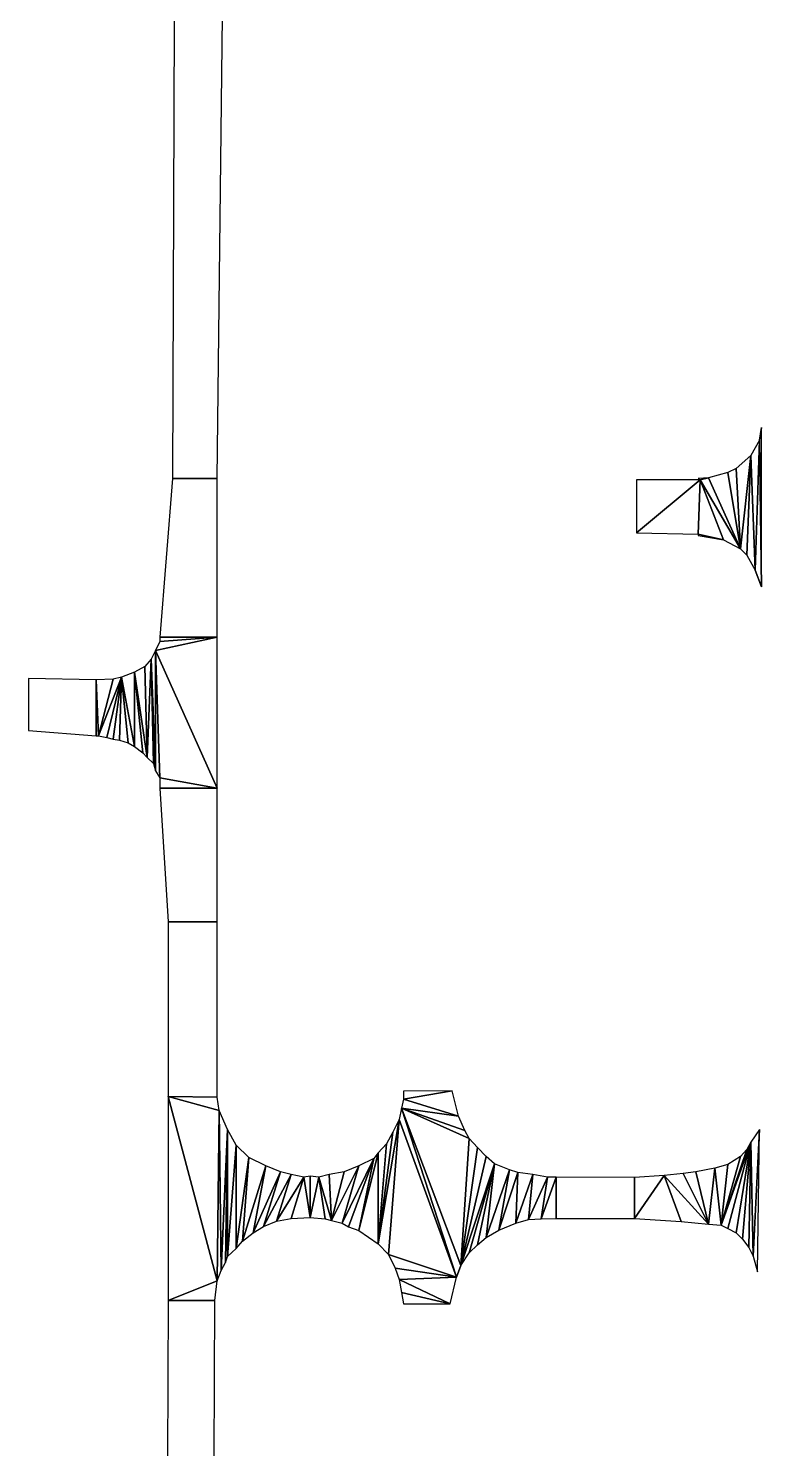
# Model space of a CAD drawing. Extents: x -35426928 to -35396732, y 11996534 to 12011444.
# Drawn here: x -35418108 to -35416724, y 12003022 to 12005702 of the extents above; entities that cross this region are included whole.
import ezdxf

# ---------------------------------------------------------------- set-up
doc = ezdxf.new("R2010")
doc.units = 0

msp = doc.modelspace()

# ---------------------------------------------------------------- linework, layer by layer
at = {"layer": 'mg_to_dxf', "color": 52}
for points in [[(-35417752, 12004853), (-35417740, 12005890), (-35417832, 12005890), (-35417836, 12004853)], [(-35416728, 12004925), (-35416728, 12004925), (-35416724, 12004648), (-35416724, 12004949)], [(-35416728, 12004925), (-35416728, 12004925), (-35416724, 12004949)], [(-35416744, 12004896), (-35416744, 12004896), (-35416736, 12004680), (-35416728, 12004925)], [(-35416736, 12004680), (-35416736, 12004680), (-35416724, 12004648), (-35416728, 12004925)], [(-35416764, 12004720), (-35416764, 12004720), (-35416744, 12004896), (-35416772, 12004872)], [(-35416744, 12004896), (-35416744, 12004896), (-35416764, 12004720), (-35416752, 12004708)], [(-35416752, 12004708), (-35416752, 12004708), (-35416736, 12004680), (-35416744, 12004896)], [(-35417752, 12004553), (-35417752, 12004853), (-35417836, 12004853), (-35417860, 12004553)], [(-35416840, 12004850), (-35416840, 12004850), (-35416960, 12004850), (-35416960, 12004750)], [(-35416840, 12004850), (-35416840, 12004850), (-35416960, 12004750), (-35416844, 12004748)], [(-35416824, 12004854), (-35416824, 12004854), (-35416844, 12004853), (-35416840, 12004850)], [(-35416840, 12004850), (-35416840, 12004850), (-35416844, 12004748), (-35416796, 12004737)], [(-35416824, 12004854), (-35416824, 12004854), (-35416840, 12004850), (-35416764, 12004720)], [(-35416840, 12004850), (-35416840, 12004850), (-35416796, 12004737), (-35416764, 12004720)], [(-35416824, 12004854), (-35416824, 12004854), (-35416764, 12004720), (-35416788, 12004864)], [(-35416764, 12004720), (-35416764, 12004720), (-35416772, 12004872), (-35416788, 12004864)], [(-35416844, 12004748), (-35416844, 12004748), (-35416844, 12004745), (-35416796, 12004737)], [(-35416736, 12004680), (-35416736, 12004680), (-35416724, 12004648)], [(-35417868, 12004528), (-35417868, 12004528), (-35417752, 12004268), (-35417752, 12004553)], [(-35417868, 12004528), (-35417868, 12004528), (-35417752, 12004553), (-35417860, 12004545)], [(-35417860, 12004545), (-35417860, 12004545), (-35417752, 12004553), (-35417860, 12004553)], [(-35417868, 12004301), (-35417868, 12004301), (-35417868, 12004528), (-35417876, 12004512)], [(-35417868, 12004301), (-35417868, 12004301), (-35417860, 12004288), (-35417868, 12004528)], [(-35417860, 12004288), (-35417860, 12004288), (-35417752, 12004268), (-35417868, 12004528)], [(-35417884, 12004326), (-35417884, 12004326), (-35417876, 12004512), (-35417888, 12004498)], [(-35417876, 12004512), (-35417876, 12004512), (-35417884, 12004326), (-35417872, 12004315)], [(-35417872, 12004315), (-35417872, 12004315), (-35417868, 12004301), (-35417876, 12004512)], [(-35417980, 12004473), (-35418108, 12004475), (-35418108, 12004377), (-35417980, 12004367)], [(-35417948, 12004474), (-35417948, 12004474), (-35417980, 12004473), (-35417976, 12004367)], [(-35417976, 12004367), (-35417976, 12004367), (-35417980, 12004473), (-35417980, 12004367)], [(-35417932, 12004478), (-35417932, 12004478), (-35417948, 12004474), (-35417976, 12004367)], [(-35417932, 12004478), (-35417932, 12004478), (-35417976, 12004367), (-35417960, 12004364)], [(-35417932, 12004478), (-35417932, 12004478), (-35417960, 12004364), (-35417948, 12004361)], [(-35417932, 12004478), (-35417932, 12004478), (-35417948, 12004361), (-35417936, 12004359)], [(-35417920, 12004354), (-35417920, 12004354), (-35417932, 12004478), (-35417936, 12004359)], [(-35417908, 12004347), (-35417908, 12004347), (-35417908, 12004487), (-35417932, 12004478)], [(-35417920, 12004354), (-35417920, 12004354), (-35417908, 12004347), (-35417932, 12004478)], [(-35417908, 12004487), (-35417908, 12004487), (-35417884, 12004326), (-35417888, 12004498)], [(-35417908, 12004347), (-35417908, 12004347), (-35417892, 12004335), (-35417908, 12004487)], [(-35417892, 12004335), (-35417892, 12004335), (-35417884, 12004326), (-35417908, 12004487)], [(-35417860, 12004288), (-35417860, 12004288), (-35417860, 12004268), (-35417752, 12004268)], [(-35417752, 12004016), (-35417752, 12004268), (-35417860, 12004268), (-35417844, 12004016)], [(-35417752, 12003685), (-35417752, 12004016), (-35417844, 12004016), (-35417844, 12003686)], [(-35417400, 12003681), (-35417400, 12003681), (-35417308, 12003697), (-35417400, 12003696)], [(-35417296, 12003649), (-35417296, 12003649), (-35417308, 12003697), (-35417400, 12003681)], [(-35417748, 12003660), (-35417748, 12003660), (-35417752, 12003685), (-35417844, 12003686)], [(-35417748, 12003660), (-35417748, 12003660), (-35417844, 12003686), (-35417752, 12003338)], [(-35417752, 12003338), (-35417752, 12003338), (-35417844, 12003686), (-35417844, 12003301)], [(-35417404, 12003664), (-35417404, 12003664), (-35417296, 12003649), (-35417400, 12003681)], [(-35417744, 12003358), (-35417744, 12003358), (-35417748, 12003660), (-35417752, 12003338)], [(-35417732, 12003624), (-35417732, 12003624), (-35417748, 12003660), (-35417744, 12003358)], [(-35417408, 12003643), (-35417408, 12003643), (-35417420, 12003619), (-35417448, 12003408)], [(-35417428, 12003388), (-35417428, 12003388), (-35417408, 12003643), (-35417448, 12003408)], [(-35417300, 12003345), (-35417300, 12003345), (-35417408, 12003643), (-35417428, 12003388)], [(-35417408, 12003643), (-35417408, 12003643), (-35417300, 12003345), (-35417404, 12003664)], [(-35417404, 12003664), (-35417404, 12003664), (-35417300, 12003345), (-35417292, 12003367)], [(-35417404, 12003664), (-35417404, 12003664), (-35417284, 12003622), (-35417296, 12003649)], [(-35417404, 12003664), (-35417404, 12003664), (-35417292, 12003367), (-35417276, 12003607)], [(-35417404, 12003664), (-35417404, 12003664), (-35417276, 12003607), (-35417284, 12003622)], [(-35417736, 12003373), (-35417736, 12003373), (-35417732, 12003624), (-35417744, 12003358)], [(-35417732, 12003624), (-35417732, 12003624), (-35417736, 12003373), (-35417732, 12003384)], [(-35417716, 12003594), (-35417716, 12003594), (-35417732, 12003624), (-35417732, 12003384)], [(-35417420, 12003619), (-35417420, 12003619), (-35417432, 12003597), (-35417448, 12003408)], [(-35416740, 12003385), (-35416740, 12003385), (-35416728, 12003624), (-35416744, 12003600)], [(-35416740, 12003385), (-35416740, 12003385), (-35416732, 12003355), (-35416728, 12003624)], [(-35417716, 12003399), (-35417716, 12003399), (-35417716, 12003594), (-35417732, 12003384)], [(-35417692, 12003571), (-35417692, 12003571), (-35417716, 12003594), (-35417716, 12003399)], [(-35417432, 12003597), (-35417432, 12003597), (-35417448, 12003580), (-35417448, 12003408)], [(-35417276, 12003607), (-35417276, 12003607), (-35417292, 12003367), (-35417260, 12003590)], [(-35417260, 12003590), (-35417260, 12003590), (-35417292, 12003367), (-35417244, 12003573)], [(-35416744, 12003600), (-35416744, 12003600), (-35416752, 12003586), (-35416800, 12003443)], [(-35416744, 12003600), (-35416744, 12003600), (-35416800, 12003443), (-35416788, 12003437)], [(-35416744, 12003600), (-35416744, 12003600), (-35416788, 12003437), (-35416772, 12003429)], [(-35416744, 12003600), (-35416744, 12003600), (-35416772, 12003429), (-35416760, 12003417)], [(-35416744, 12003600), (-35416744, 12003600), (-35416760, 12003417), (-35416748, 12003401)], [(-35416740, 12003385), (-35416740, 12003385), (-35416744, 12003600), (-35416748, 12003401)], [(-35417704, 12003413), (-35417704, 12003413), (-35417692, 12003571), (-35417716, 12003399)], [(-35417660, 12003555), (-35417660, 12003555), (-35417692, 12003571), (-35417704, 12003413)], [(-35417456, 12003569), (-35417456, 12003569), (-35417484, 12003555), (-35417516, 12003447)], [(-35417456, 12003569), (-35417456, 12003569), (-35417516, 12003447), (-35417504, 12003440)], [(-35417456, 12003569), (-35417456, 12003569), (-35417504, 12003440), (-35417484, 12003433)], [(-35417448, 12003580), (-35417448, 12003580), (-35417456, 12003569), (-35417484, 12003433)], [(-35417448, 12003580), (-35417448, 12003580), (-35417484, 12003433), (-35417448, 12003408)], [(-35417244, 12003573), (-35417244, 12003573), (-35417292, 12003367), (-35417228, 12003559)], [(-35416752, 12003586), (-35416752, 12003586), (-35416764, 12003573), (-35416800, 12003443)], [(-35416764, 12003573), (-35416764, 12003573), (-35416788, 12003558), (-35416800, 12003443)], [(-35417684, 12003429), (-35417684, 12003429), (-35417660, 12003555), (-35417704, 12003413)], [(-35417632, 12003544), (-35417632, 12003544), (-35417660, 12003555), (-35417684, 12003429)], [(-35417664, 12003441), (-35417664, 12003441), (-35417632, 12003544), (-35417684, 12003429)], [(-35417612, 12003539), (-35417612, 12003539), (-35417632, 12003544), (-35417664, 12003441)], [(-35417640, 12003451), (-35417640, 12003451), (-35417612, 12003539), (-35417664, 12003441)], [(-35417588, 12003534), (-35417588, 12003534), (-35417612, 12003539), (-35417640, 12003451)], [(-35417588, 12003534), (-35417588, 12003534), (-35417576, 12003458), (-35417576, 12003536)], [(-35417560, 12003534), (-35417560, 12003534), (-35417576, 12003536), (-35417576, 12003458)], [(-35417536, 12003452), (-35417536, 12003452), (-35417540, 12003539), (-35417560, 12003534)], [(-35417512, 12003544), (-35417512, 12003544), (-35417540, 12003539), (-35417536, 12003452)], [(-35417484, 12003555), (-35417484, 12003555), (-35417512, 12003544), (-35417536, 12003452)], [(-35417484, 12003555), (-35417484, 12003555), (-35417536, 12003452), (-35417516, 12003447)], [(-35417292, 12003367), (-35417292, 12003367), (-35417276, 12003391), (-35417228, 12003559)], [(-35417276, 12003391), (-35417276, 12003391), (-35417260, 12003406), (-35417228, 12003559)], [(-35417260, 12003406), (-35417260, 12003406), (-35417244, 12003420), (-35417228, 12003559)], [(-35417244, 12003420), (-35417244, 12003420), (-35417200, 12003548), (-35417228, 12003559)], [(-35417244, 12003420), (-35417244, 12003420), (-35417220, 12003434), (-35417200, 12003548)], [(-35417220, 12003434), (-35417220, 12003434), (-35417184, 12003543), (-35417200, 12003548)], [(-35417220, 12003434), (-35417220, 12003434), (-35417188, 12003447), (-35417184, 12003543)], [(-35417188, 12003447), (-35417188, 12003447), (-35417156, 12003539), (-35417184, 12003543)], [(-35417188, 12003447), (-35417188, 12003447), (-35417164, 12003454), (-35417156, 12003539)], [(-35417164, 12003454), (-35417164, 12003454), (-35417128, 12003534), (-35417156, 12003539)], [(-35416908, 12003537), (-35416908, 12003537), (-35416964, 12003533), (-35416964, 12003456)], [(-35416908, 12003537), (-35416908, 12003537), (-35416964, 12003456), (-35416876, 12003450)], [(-35416824, 12003445), (-35416824, 12003445), (-35416872, 12003541), (-35416908, 12003537)], [(-35416824, 12003445), (-35416824, 12003445), (-35416908, 12003537), (-35416876, 12003450)], [(-35416848, 12003544), (-35416848, 12003544), (-35416872, 12003541), (-35416824, 12003445)], [(-35416812, 12003551), (-35416812, 12003551), (-35416848, 12003544), (-35416824, 12003445)], [(-35416812, 12003551), (-35416812, 12003551), (-35416824, 12003445), (-35416800, 12003443)], [(-35416788, 12003558), (-35416788, 12003558), (-35416812, 12003551), (-35416800, 12003443)], [(-35417612, 12003456), (-35417612, 12003456), (-35417588, 12003534), (-35417640, 12003451)], [(-35417612, 12003456), (-35417612, 12003456), (-35417576, 12003458), (-35417588, 12003534)], [(-35417560, 12003534), (-35417560, 12003534), (-35417576, 12003458), (-35417548, 12003455)], [(-35417536, 12003452), (-35417536, 12003452), (-35417560, 12003534), (-35417548, 12003455)], [(-35417164, 12003454), (-35417164, 12003454), (-35417140, 12003455), (-35417128, 12003534)], [(-35417140, 12003455), (-35417140, 12003455), (-35417112, 12003456), (-35417112, 12003534)], [(-35417140, 12003455), (-35417140, 12003455), (-35417112, 12003534), (-35417128, 12003534)], [(-35417112, 12003456), (-35416964, 12003456), (-35416964, 12003533), (-35417112, 12003534)], [(-35417300, 12003345), (-35417300, 12003345), (-35417428, 12003388), (-35417416, 12003362)], [(-35417300, 12003345), (-35417300, 12003345), (-35417416, 12003362), (-35417408, 12003341)], [(-35417292, 12003367), (-35417292, 12003367), (-35417300, 12003345)], [(-35417752, 12003338), (-35417752, 12003338), (-35417844, 12003301), (-35417756, 12003301)], [(-35417312, 12003295), (-35417312, 12003295), (-35417300, 12003345), (-35417408, 12003341)], [(-35417408, 12003341), (-35417408, 12003341), (-35417404, 12003316), (-35417312, 12003295)], [(-35417760, 12002410), (-35417756, 12003301), (-35417844, 12003301), (-35417848, 12002410)], [(-35417312, 12003295), (-35417312, 12003295), (-35417404, 12003316), (-35417400, 12003295)]]:
    msp.add_3dface(points, dxfattribs=at)

doc.saveas('drawing.dxf')
